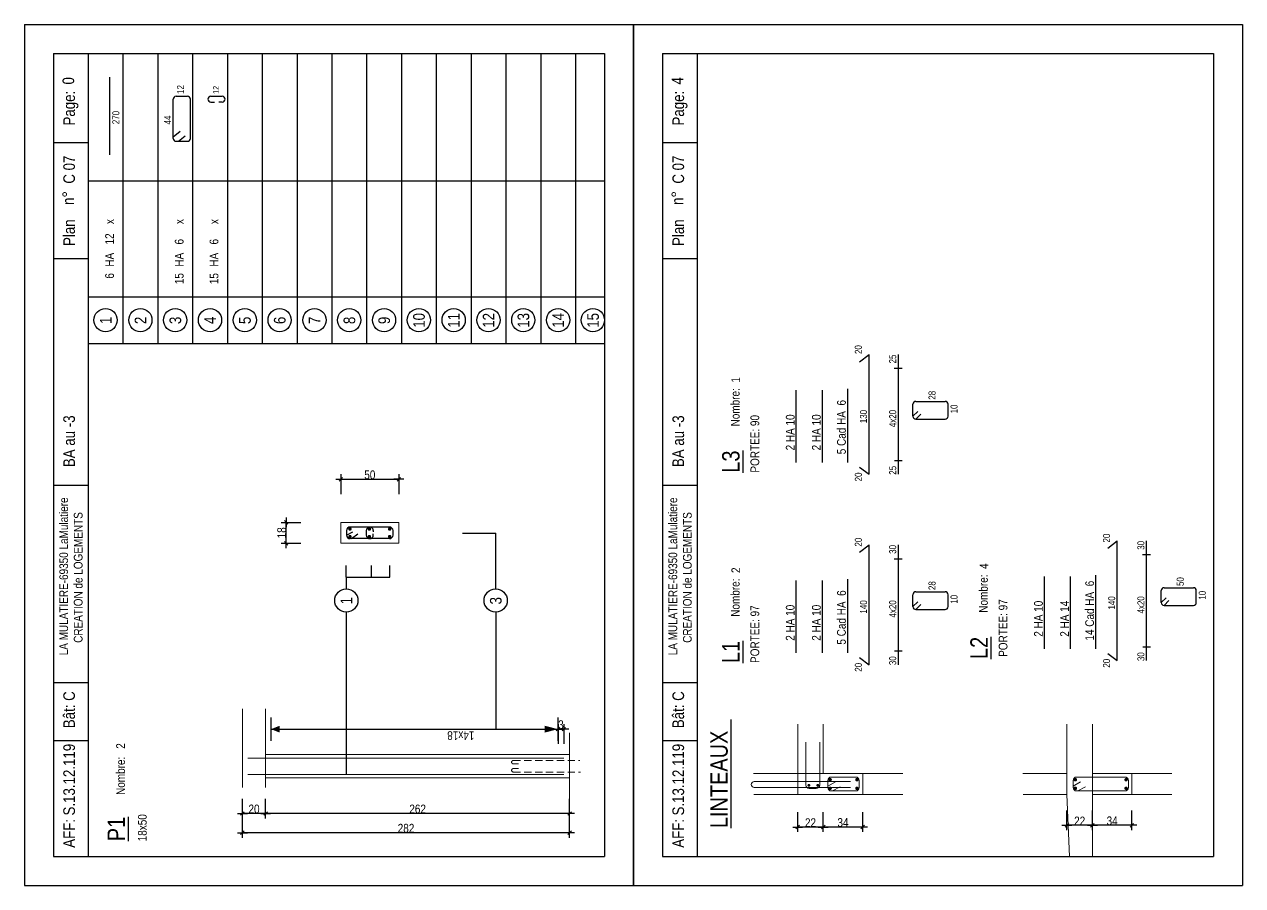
# Model space of a CAD drawing. Header units: metres. Extents: x -9927 to 45032, y -190416 to 12166.
# Drawn here: x 8510 to 10610, y -98832 to -97347 of the extents above; entities that cross this region are included whole.
import ezdxf
from ezdxf.enums import TextEntityAlignment as Align

# ---------------------------------------------------------------- set-up
doc = ezdxf.new("R2010")
doc.units = ezdxf.units.M
doc.header["$PDMODE"] = 65
doc.linetypes.add('CACHE2', pattern=[0.1875, 0.125, -0.0625])
for name, color, linetype in [('01_cote_gen', 4, 'Continuous'), ('01_fenetres', 171, 'Continuous'), ('01_linteaux', 3, 'Continuous'), ('01_sem', 42, 'Continuous'), ('01_texte', 230, 'Continuous'), ('AA_COTES', 2, 'Continuous')]:
    doc.layers.add(name, color=color, linetype=linetype)
doc.styles.add('STYLE2', font='ARIALN.TTF')
doc.dimstyles.new('JB25', dxfattribs={"dimscale": 0.1, "dimtxt": 150, "dimasz": 17, "dimexe": 0.1, "dimexo": 0.1, "dimgap": 0.09, "dimtad": 1, "dimdec": 1, "dimlfac": 0.5, "dimdsep": 46, "dimtxsty": 'STYLE2', "dimblk1": 'BOND_G', "dimblk2": 'BOND_D', "dimsah": 1, "dimcen": 1.5, "dimdle": 0.01, "dimse1": 1, "dimse2": 1, "dimclrd": 4, "dimclre": 2, "dimclrt": 5, "dimadec": 0, "dimazin": 0, "dimtfac": 2.333333, "dimtdec": 1, "dimtix": 1, "dimtmove": 2, "dimatfit": 3, "dimldrblk": 'BOND_G', "dimfxl": 1, "dimtolj": 1, "dimtzin": 0, "dimarcsym": 0})

# ---------------------------------------------------------------- blocks, each defined once
blk = doc.blocks.new('BOND_G')
at = {"layer": 'AA_COTES', "color": 0}
for p, q in [((0, -5), (0, 15)), ((5, 0), (-5, 0)), ((1.8, 1.8), (-1.8, -1.8))]:
    blk.add_line(p, q, dxfattribs=at)
blk = doc.blocks.new('BOND_D')
at = {"layer": 'AA_COTES', "color": 0}
for p, q in [((5, 0), (-5, 0)), ((-1.8, -1.8), (1.8, 1.8)), ((0, 5), (0, -15))]:
    blk.add_line(p, q, dxfattribs=at)
blk = doc.blocks.new('*D856')
at = {"layer": '01_cote_gen', "color": 4, "linetype": 'Continuous', "lineweight": -2, "transparency": 16777216}
blk.add_line((9448.4, -98740.8), (8887.8, -98740.8), dxfattribs=at)
at = {"layer": 'DEFPOINTS', "color": 0, "linetype": 'Continuous', "lineweight": 0, "transparency": 16777216}
for p in [(8886.1, -98606.1), (9450.1, -98646.1), (8886.1, -98740.8)]:
    blk.add_point(p, dxfattribs=at)
at = {"layer": '01_cote_gen', "color": 4, "linetype": 'Continuous', "lineweight": -2, "transparency": 16777216, "xscale": 1.7, "yscale": 1.7, "zscale": 1.7, "rotation": 180}
blk.add_blockref('BOND_D', (8886.1, -98740.8), dxfattribs=at)
at = {"layer": '01_cote_gen', "color": 4, "linetype": 'Continuous', "lineweight": -2, "transparency": 16777216, "xscale": 1.7, "yscale": 1.7, "zscale": 1.7}
blk.add_blockref('BOND_G', (9450.1, -98740.8), dxfattribs=at)
at = {"layer": '01_cote_gen', "color": 5, "linetype": 'Continuous', "lineweight": 0, "transparency": 16777216, "insert": (9168.1, -98733.1), "char_height": 15, "attachment_point": 5, "style": 'STYLE2'}
blk.add_mtext('\\A1;282', dxfattribs=at)
blk = doc.blocks.new('*D857')
at = {"layer": '01_cote_gen', "color": 4, "linetype": 'Continuous', "lineweight": -2, "transparency": 16777216}
blk.add_line((8924.4, -98707.6), (8887.8, -98707.6), dxfattribs=at)
at = {"layer": 'DEFPOINTS', "color": 0, "linetype": 'Continuous', "lineweight": 0, "transparency": 16777216}
for p in [(8926.1, -98550.3), (8886.1, -98559.4), (8886.1, -98707.6)]:
    blk.add_point(p, dxfattribs=at)
at = {"layer": '01_cote_gen', "color": 4, "linetype": 'Continuous', "lineweight": -2, "transparency": 16777216, "xscale": 1.7, "yscale": 1.7, "zscale": 1.7, "rotation": 180}
blk.add_blockref('BOND_D', (8886.1, -98707.6), dxfattribs=at)
at = {"layer": '01_cote_gen', "color": 4, "linetype": 'Continuous', "lineweight": -2, "transparency": 16777216, "xscale": 1.7, "yscale": 1.7, "zscale": 1.7}
blk.add_blockref('BOND_G', (8926.1, -98707.6), dxfattribs=at)
at = {"layer": '01_cote_gen', "color": 5, "linetype": 'Continuous', "lineweight": 0, "transparency": 16777216, "insert": (8906.1, -98699.9), "char_height": 15, "attachment_point": 5, "style": 'STYLE2'}
blk.add_mtext('\\A1;20', dxfattribs=at)
blk = doc.blocks.new('*D858')
at = {"layer": '01_cote_gen', "color": 4, "linetype": 'Continuous', "lineweight": -2, "transparency": 16777216}
blk.add_line((9448.4, -98707.6), (8927.8, -98707.6), dxfattribs=at)
at = {"layer": 'DEFPOINTS', "color": 0, "linetype": 'Continuous', "lineweight": 0, "transparency": 16777216}
for p in [(8926.1, -98699.1), (9450.1, -98689.5), (8926.1, -98707.6)]:
    blk.add_point(p, dxfattribs=at)
at = {"layer": '01_cote_gen', "color": 4, "linetype": 'Continuous', "lineweight": -2, "transparency": 16777216, "xscale": 1.7, "yscale": 1.7, "zscale": 1.7, "rotation": 180}
blk.add_blockref('BOND_D', (8926.1, -98707.6), dxfattribs=at)
at = {"layer": '01_cote_gen', "color": 4, "linetype": 'Continuous', "lineweight": -2, "transparency": 16777216, "xscale": 1.7, "yscale": 1.7, "zscale": 1.7}
blk.add_blockref('BOND_G', (9450.1, -98707.6), dxfattribs=at)
at = {"layer": '01_cote_gen', "color": 5, "linetype": 'Continuous', "lineweight": 0, "transparency": 16777216, "insert": (9188.1, -98699.9), "char_height": 15, "attachment_point": 5, "style": 'STYLE2'}
blk.add_mtext('\\A1;262', dxfattribs=at)
blk = doc.blocks.new('*D859')
at = {"layer": '01_cote_gen', "color": 4, "linetype": 'Continuous', "lineweight": -2, "transparency": 16777216}
blk.add_line((9431.8, -98562.2), (9438.4, -98562.2), dxfattribs=at)
at = {"layer": 'DEFPOINTS', "color": 0, "linetype": 'Continuous', "lineweight": 0, "transparency": 16777216}
for p in [(9430.1, -98569), (9440.1, -98562.2), (9440.1, -98612.1)]:
    blk.add_point(p, dxfattribs=at)
at = {"layer": '01_cote_gen', "color": 4, "linetype": 'Continuous', "lineweight": -2, "transparency": 16777216, "xscale": 1.7, "yscale": 1.7, "zscale": 1.7, "rotation": 180}
blk.add_blockref('BOND_G', (9430.1, -98562.2), dxfattribs=at)
at = {"layer": '01_cote_gen', "color": 4, "linetype": 'Continuous', "lineweight": -2, "transparency": 16777216, "xscale": 1.7, "yscale": 1.7, "zscale": 1.7}
blk.add_blockref('BOND_D', (9440.1, -98562.2), dxfattribs=at)
at = {"layer": '01_cote_gen', "color": 5, "linetype": 'Continuous', "lineweight": 0, "transparency": 16777216, "insert": (9435.1, -98554.5), "char_height": 15, "attachment_point": 5, "style": 'STYLE2'}
blk.add_mtext('\\A1;3', dxfattribs=at)
blk = doc.blocks.new('*D854')
at = {"layer": '01_cote_gen', "color": 4, "linetype": 'Continuous', "lineweight": -2, "transparency": 16777216}
blk.add_line((9057.4, -98131.3), (9154, -98131.3), dxfattribs=at)
at = {"layer": 'DEFPOINTS', "color": 0, "linetype": 'Continuous', "lineweight": 0, "transparency": 16777216}
for p in [(9155.7, -98131.3), (9055.7, -98205.7), (9155.7, -98205.7)]:
    blk.add_point(p, dxfattribs=at)
at = {"layer": '01_cote_gen', "color": 4, "linetype": 'Continuous', "lineweight": -2, "transparency": 16777216, "xscale": 1.7, "yscale": 1.7, "zscale": 1.7, "rotation": 180}
blk.add_blockref('BOND_G', (9055.7, -98131.3), dxfattribs=at)
at = {"layer": '01_cote_gen', "color": 4, "linetype": 'Continuous', "lineweight": -2, "transparency": 16777216, "xscale": 1.7, "yscale": 1.7, "zscale": 1.7}
blk.add_blockref('BOND_D', (9155.7, -98131.3), dxfattribs=at)
at = {"layer": '01_cote_gen', "color": 5, "linetype": 'Continuous', "lineweight": 0, "transparency": 16777216, "insert": (9105.7, -98123.7), "char_height": 15, "attachment_point": 5, "style": 'STYLE2'}
blk.add_mtext('\\A1;50', dxfattribs=at)
blk = doc.blocks.new('*D855')
at = {"layer": '01_cote_gen', "color": 4, "linetype": 'Continuous', "lineweight": -2, "transparency": 16777216}
blk.add_line((8961.4, -98240), (8961.4, -98207.4), dxfattribs=at)
at = {"layer": 'DEFPOINTS', "color": 0, "linetype": 'Continuous', "lineweight": 0, "transparency": 16777216}
for p in [(8961.4, -98205.7), (9055.7, -98205.7), (9055.7, -98241.7)]:
    blk.add_point(p, dxfattribs=at)
at = {"layer": '01_cote_gen', "color": 4, "linetype": 'Continuous', "lineweight": -2, "transparency": 16777216, "xscale": 1.7, "yscale": 1.7, "zscale": 1.7}
for name, p, rotation in [('BOND_D', (8961.4, -98205.7), 90), ('BOND_G', (8961.4, -98241.7), 270)]:
    blk.add_blockref(name, p, dxfattribs=dict(at, rotation=rotation))
at = {"layer": '01_cote_gen', "color": 5, "linetype": 'Continuous', "lineweight": 0, "transparency": 16777216, "insert": (8953.8, -98223.7), "char_height": 15, "attachment_point": 5, "rotation": 90, "style": 'STYLE2'}
blk.add_mtext('\\A1;18', dxfattribs=at)
blk = doc.blocks.new('*D840')
at = {"layer": '01_cote_gen', "color": 4, "linetype": 'CACHE2', "lineweight": -2, "transparency": 16777216}
blk.add_line((9953.6, -98730.9), (9889, -98730.9), dxfattribs=at)
at = {"layer": 'DEFPOINTS', "color": 0, "linetype": 'CACHE2', "lineweight": 0, "transparency": 16777216}
for p in [(9887.3, -98638.8), (9955.3, -98638.8), (9887.3, -98730.9)]:
    blk.add_point(p, dxfattribs=at)
at = {"layer": '01_cote_gen', "color": 4, "linetype": 'CACHE2', "lineweight": -2, "transparency": 16777216, "xscale": 1.7, "yscale": 1.7, "zscale": 1.7, "rotation": 180}
blk.add_blockref('BOND_D', (9887.3, -98730.9), dxfattribs=at)
at = {"layer": '01_cote_gen', "color": 4, "linetype": 'CACHE2', "lineweight": -2, "transparency": 16777216, "xscale": 1.7, "yscale": 1.7, "zscale": 1.7}
blk.add_blockref('BOND_G', (9955.3, -98730.9), dxfattribs=at)
at = {"layer": '01_cote_gen', "color": 5, "linetype": 'CACHE2', "lineweight": 0, "transparency": 16777216, "insert": (9921.3, -98723.2), "char_height": 15, "attachment_point": 5, "style": 'STYLE2'}
blk.add_mtext('\\A1;34', dxfattribs=at)
blk = doc.blocks.new('*D841')
at = {"layer": '01_cote_gen', "color": 4, "linetype": 'CACHE2', "lineweight": -2, "transparency": 16777216}
blk.add_line((9885.6, -98730.9), (9845, -98730.9), dxfattribs=at)
at = {"layer": 'DEFPOINTS', "color": 0, "linetype": 'CACHE2', "lineweight": 0, "transparency": 16777216}
for p in [(9843.3, -98674.8), (9887.3, -98705.4), (9843.3, -98730.9)]:
    blk.add_point(p, dxfattribs=at)
at = {"layer": '01_cote_gen', "color": 4, "linetype": 'CACHE2', "lineweight": -2, "transparency": 16777216, "xscale": 1.7, "yscale": 1.7, "zscale": 1.7, "rotation": 180}
blk.add_blockref('BOND_D', (9843.3, -98730.9), dxfattribs=at)
at = {"layer": '01_cote_gen', "color": 4, "linetype": 'CACHE2', "lineweight": -2, "transparency": 16777216, "xscale": 1.7, "yscale": 1.7, "zscale": 1.7}
blk.add_blockref('BOND_G', (9887.3, -98730.9), dxfattribs=at)
at = {"layer": '01_cote_gen', "color": 5, "linetype": 'CACHE2', "lineweight": 0, "transparency": 16777216, "insert": (9865.3, -98723.4), "char_height": 15, "attachment_point": 5, "style": 'STYLE2'}
blk.add_mtext('\\A1;22', dxfattribs=at)
blk = doc.blocks.new('*D842')
at = {"layer": '01_cote_gen', "color": 4, "linetype": 'CACHE2', "lineweight": -2, "transparency": 16777216}
blk.add_line((10417.6, -98728), (10353, -98728), dxfattribs=at)
at = {"layer": 'DEFPOINTS', "color": 0, "linetype": 'CACHE2', "lineweight": 0, "transparency": 16777216}
for p in [(10351.3, -98674.8), (10419.3, -98674.8), (10351.3, -98728)]:
    blk.add_point(p, dxfattribs=at)
at = {"layer": '01_cote_gen', "color": 4, "linetype": 'CACHE2', "lineweight": -2, "transparency": 16777216, "xscale": 1.7, "yscale": 1.7, "zscale": 1.7, "rotation": 180}
blk.add_blockref('BOND_D', (10351.3, -98728), dxfattribs=at)
at = {"layer": '01_cote_gen', "color": 4, "linetype": 'CACHE2', "lineweight": -2, "transparency": 16777216, "xscale": 1.7, "yscale": 1.7, "zscale": 1.7}
blk.add_blockref('BOND_G', (10419.3, -98728), dxfattribs=at)
at = {"layer": '01_cote_gen', "color": 5, "linetype": 'CACHE2', "lineweight": 0, "transparency": 16777216, "insert": (10385.3, -98720.3), "char_height": 15, "attachment_point": 5, "style": 'STYLE2'}
blk.add_mtext('\\A1;34', dxfattribs=at)
blk = doc.blocks.new('*D843')
at = {"layer": '01_cote_gen', "color": 4, "linetype": 'CACHE2', "lineweight": -2, "transparency": 16777216}
blk.add_line((10349.6, -98728), (10309, -98728), dxfattribs=at)
at = {"layer": 'DEFPOINTS', "color": 0, "linetype": 'CACHE2', "lineweight": 0, "transparency": 16777216}
for p in [(10307.3, -98674.8), (10351.3, -98702.5), (10307.3, -98728)]:
    blk.add_point(p, dxfattribs=at)
at = {"layer": '01_cote_gen', "color": 4, "linetype": 'CACHE2', "lineweight": -2, "transparency": 16777216, "xscale": 1.7, "yscale": 1.7, "zscale": 1.7, "rotation": 180}
blk.add_blockref('BOND_D', (10307.3, -98728), dxfattribs=at)
at = {"layer": '01_cote_gen', "color": 4, "linetype": 'CACHE2', "lineweight": -2, "transparency": 16777216, "xscale": 1.7, "yscale": 1.7, "zscale": 1.7}
blk.add_blockref('BOND_G', (10351.3, -98728), dxfattribs=at)
at = {"layer": '01_cote_gen', "color": 5, "linetype": 'CACHE2', "lineweight": 0, "transparency": 16777216, "insert": (10329.3, -98720.5), "char_height": 15, "attachment_point": 5, "style": 'STYLE2'}
blk.add_mtext('\\A1;22', dxfattribs=at)

msp = doc.modelspace()

# ---------------------------------------------------------------- linework, layer by layer
at = {"layer": '01_cote_gen', "color": 2, "linetype": 'CACHE2', "lineweight": 0, "ltscale": 100}
for p, q in [((9353.1, -98616.11), (9467.81, -98616.11)), ((9353.1, -98622.11), (9362.07, -98622.11)), ((9353.1, -98630.11), (9362.07, -98630.11)), ((9353.1, -98636.11), (9468.67, -98636.11))]:
    msp.add_line(p, q, dxfattribs=at)
for centre in [(9353.1, -98619.11), (9353.1, -98633.11)]:
    msp.add_arc(centre, 3, 90, 270, dxfattribs=at)
at = {"layer": '01_fenetres', "ltscale": 30}
for p, q in [((8560.22, -97397), (9510.22, -97397)), ((8560.22, -97397), (8560.22, -98782)), ((8620.22, -97397), (8620.22, -98782)), ((9510.22, -97397), (9510.22, -98782)), ((9610.22, -97397), (10560.22, -97397)), ((9610.22, -97397), (9610.22, -98782)), ((9670.22, -97397), (9670.22, -98782)), ((10560.22, -97397), (10560.22, -98782)), ((8620.22, -97551.14), (8560.22, -97551.14)), ((9670.22, -97551.14), (9610.22, -97551.14)), ((8620.22, -97751.14), (8560.22, -97751.14)), ((9670.22, -97751.14), (9610.22, -97751.14)), ((8560.22, -98141.33), (8620.22, -98141.33)), ((9610.22, -98141.33), (9670.22, -98141.33)), ((8560.22, -98481.5), (8620.22, -98481.5)), ((9610.22, -98481.5), (9670.22, -98481.5)), ((8560.22, -98582), (8620.22, -98582)), ((9610.22, -98582), (9670.22, -98582)), ((8560.22, -98782), (9510.22, -98782)), ((8560.22, -98782), (9510.22, -98782)), ((8560.22, -98782), (9510.22, -98782)), ((9610.22, -98782), (10560.22, -98782)), ((9610.22, -98782), (10560.22, -98782)), ((9610.22, -98782), (10560.22, -98782))]:
    msp.add_line(p, q, dxfattribs=at)
at = {"layer": '01_linteaux', "linetype": 'Continuous'}
for p, q in [((8657.45, -97572.23), (8657.45, -97437.92)), ((8766.75, -97543.55), (8766.75, -97475.97)), ((8771.75, -97470.97), (8791.36, -97470.97)), ((8796.36, -97543.55), (8796.36, -97475.97)), ((8831.75, -97470.97), (8851.36, -97470.97)), ((8831.75, -97480.97), (8838.12, -97480.97)), ((8851.36, -97480.97), (8845.51, -97480.97)), ((8766.75, -97540.86), (8779.06, -97530.88)), ((8775.88, -97548.55), (8787.22, -97539.36)), ((8771.75, -97548.55), (8791.36, -97548.55)), ((10016.9, -98122.8), (10016.9, -97916.34)), ((10009.54, -97940.06), (10023.49, -97940.06)), ((10041.95, -98022.73), (10041.95, -98002.11)), ((10046.95, -97997.11), (10097.48, -97997.11)), ((10095.45, -97997.11), (10097.48, -97997.11)), ((10102.48, -98022.73), (10102.48, -98002.11)), ((10041.95, -98022.73), (10050.27, -98014.33)), ((10046.95, -98027.73), (10055.27, -98019.33)), ((10046.95, -98027.73), (10097.48, -98027.73)), ((10010.19, -98098.79), (10023.61, -98098.79)), ((10444.75, -98444.05), (10444.75, -98237.59)), ((10016.9, -98451.01), (10016.9, -98244.55)), ((10009.54, -98268.26), (10023.49, -98268.26)), ((10437.39, -98261.31), (10451.34, -98261.31)), ((10474.8, -98318.36), (10525.33, -98318.36)), ((10523.3, -98318.36), (10525.33, -98318.36)), ((10041.95, -98350.94), (10041.95, -98330.32)), ((10041.95, -98350.94), (10050.27, -98342.54)), ((10046.95, -98325.32), (10097.48, -98325.32)), ((10095.45, -98325.32), (10097.48, -98325.32)), ((10102.48, -98350.94), (10102.48, -98330.32)), ((10469.8, -98343.98), (10469.8, -98323.36)), ((10469.8, -98343.98), (10478.12, -98335.58)), ((10474.8, -98348.98), (10483.12, -98340.58)), ((10530.33, -98343.98), (10530.33, -98323.36)), ((10046.95, -98355.94), (10055.27, -98347.54)), ((10046.95, -98355.94), (10097.48, -98355.94)), ((10474.8, -98348.98), (10525.33, -98348.98)), ((10438.04, -98420.05), (10451.46, -98420.05)), ((10010.19, -98427), (10023.61, -98427))]:
    msp.add_line(p, q, dxfattribs=at)
at = {"layer": '01_linteaux', "linetype": 'ByBlock', "lineweight": 18}
for p, q in [((9843.26, -98674.78), (9843.26, -98553.71)), ((9887.26, -98638.78), (9887.26, -98553.71)), ((10307.29, -98674.78), (10307.29, -98553.71)), ((10351.29, -98782), (10351.29, -98553.71)), ((9767.23, -98638.78), (10024.38, -98638.78)), ((9895.26, -98662.78), (9895.26, -98650.78)), ((9895.26, -98660.39), (9908.25, -98653.16)), ((9901.26, -98644.78), (9943.26, -98644.78)), ((9949.26, -98662.78), (9949.26, -98650.78)), ((9955.26, -98652.78), (9955.26, -98638.78)), ((9955.26, -98674.78), (9955.26, -98652.78)), ((9955.26, -98652.78), (9955.26, -98652.78)), ((10231.26, -98638.78), (10307.29, -98638.78)), ((10317.96, -98662.78), (10317.96, -98650.78)), ((10317.96, -98660.39), (10330.94, -98653.16)), ((10323.96, -98644.78), (10407.29, -98644.78)), ((10351.29, -98638.78), (10488.41, -98638.78)), ((10413.29, -98662.78), (10413.29, -98650.78)), ((10419.29, -98652.78), (10419.29, -98638.78)), ((10419.29, -98674.78), (10419.29, -98652.78)), ((10419.29, -98652.78), (10419.29, -98652.78)), ((9767.75, -98674.78), (10024.38, -98674.78)), ((9901.26, -98668.78), (9943.26, -98668.78)), ((9903.43, -98668.78), (9916.41, -98661.55)), ((10231.77, -98674.78), (10307.29, -98674.78)), ((10307.29, -98674.78), (10311.71, -98782)), ((10323.96, -98668.78), (10407.29, -98668.78)), ((10326.12, -98668.78), (10339.11, -98661.55)), ((10351.29, -98674.78), (10488.41, -98674.78))]:
    msp.add_line(p, q, dxfattribs=at)
at = {"layer": '01_linteaux', "linetype": 'Continuous'}
for centre, start, end in [((8771.75, -97475.97), 90, 180), ((8791.36, -97475.97), 0, 90), ((8831.75, -97475.97), 90, 180), ((8831.75, -97475.97), 180, 270), ((8851.36, -97475.97), 0, 90), ((8851.36, -97475.97), 270, 0), ((8771.75, -97543.55), 180, 270), ((8791.36, -97543.55), 270, 0), ((10046.95, -98002.11), 90, 180), ((10097.48, -98002.11), 0, 90), ((10046.95, -98022.73), 180, 270), ((10097.48, -98022.73), 270, 0), ((10474.8, -98323.36), 90, 180), ((10525.33, -98323.36), 0, 90), ((10046.95, -98330.32), 90, 180), ((10097.48, -98330.32), 0, 90), ((10046.95, -98350.94), 180, 270), ((10097.48, -98350.94), 270, 0), ((10474.8, -98343.98), 180, 270), ((10525.33, -98343.98), 270, 0)]:
    msp.add_arc(centre, 5, start, end, dxfattribs=at)
at = {"layer": '01_linteaux', "linetype": 'ByBlock', "lineweight": 18}
for centre, start, end in [((9901.26, -98650.78), 90, 180), ((9943.26, -98650.78), 0, 90), ((10323.96, -98650.78), 90, 180), ((10407.29, -98650.78), 0, 90), ((9901.26, -98662.78), 180, 270), ((9943.26, -98662.78), 270, 0), ((10323.96, -98662.78), 180, 270), ((10407.29, -98662.78), 270, 0)]:
    msp.add_arc(centre, 6, start, end, dxfattribs=at)
at = {"layer": '01_sem', "color": 2, "lineweight": 0, "ltscale": 7}
for p, q in [((9155.68, -98205.69), (9055.67, -98205.69)), ((9055.67, -98205.69), (9055.67, -98241.69)), ((9055.67, -98205.69), (9055.67, -98241.69)), ((9155.68, -98241.69), (9155.68, -98205.69)), ((9155.68, -98241.69), (9155.68, -98205.69)), ((9155.68, -98241.69), (9055.67, -98241.69)), ((9155.68, -98241.69), (9055.67, -98241.69)), ((8886.1, -98526.93), (8886.1, -98646.11)), ((8926.1, -98526.93), (8926.1, -98646.11)), ((9450.1, -98568.56), (9450.1, -98701.84)), ((9857.26, -98658.6), (9857.26, -98584.6)), ((9881.26, -98658.6), (9881.26, -98584.6)), ((8895.39, -98612.11), (9440.1, -98612.11)), ((8926.1, -98606.11), (9450.1, -98606.11)), ((8886.1, -98646.11), (8886.1, -98662.54)), ((8895.39, -98640.11), (9440.1, -98640.11)), ((8926.1, -98646.11), (9450.1, -98646.11)), ((8926.1, -98646.11), (8926.1, -98662.54)), ((9768.26, -98652.61), (9934.32, -98652.61)), ((9768.26, -98662.61), (9934.32, -98662.61)), ((9863.26, -98664.6), (9875.26, -98664.6))]:
    msp.add_line(p, q, dxfattribs=at)
at = {"layer": '01_sem', "color": 2, "lineweight": 0, "ltscale": 7, "const_width": 2.5, "flags": 128}
for points in [[(9862.59, -98660.33, 1), (9862.59, -98657.83, 1)], [(9877.92, -98660.4, 1), (9877.92, -98657.9, 1)]]:
    msp.add_lwpolyline(points, format="xyb", close=True, dxfattribs=at)
at = {"layer": '01_sem', "color": 2, "lineweight": 0, "ltscale": 7}
for centre, radius, start, end in [((9768.26, -98657.61), 5, 90, 270), ((9863.26, -98658.6), 6, 180, 270), ((9875.26, -98658.6), 6, 270, 0)]:
    msp.add_arc(centre, radius, start, end, dxfattribs=at)
at = {"layer": '01_texte', "ltscale": 30}
for p, q in [((8510.22, -97347), (8510.22, -98832)), ((8510.22, -97347), (9560.22, -97347)), ((8510.22, -97347), (9560.22, -97347)), ((9560.22, -97347), (9560.22, -98832)), ((9560.22, -97347), (10610.22, -97347)), ((9560.22, -98832), (9560.22, -97347)), ((10610.22, -97347), (10610.22, -98832)), ((8680.22, -97397), (8680.22, -97897)), ((8740.22, -97397), (8740.22, -97897)), ((8800.22, -97397), (8800.22, -97897)), ((8860.22, -97397), (8860.22, -97897)), ((8920.22, -97397), (8920.22, -97897)), ((8980.22, -97397), (8980.22, -97897)), ((9040.22, -97397), (9040.22, -97897)), ((9100.22, -97397), (9100.22, -97897)), ((9160.22, -97397), (9160.22, -97897)), ((9220.22, -97397), (9220.22, -97897)), ((9280.22, -97397), (9280.22, -97897)), ((9340.22, -97397), (9340.22, -97897)), ((9400.22, -97397), (9400.22, -97897)), ((9460.22, -97397), (9460.22, -97897)), ((8620.22, -97617), (9510.22, -97617)), ((8620.22, -97817), (9510.22, -97817)), ((8620.22, -97897), (9510.22, -97897)), ((9949.82, -97928.76), (9966.37, -97916.34)), ((9966.37, -98122.8), (9966.37, -97916.34)), ((9840.84, -98102.44), (9840.84, -97977.81)), ((9885.92, -98102.44), (9885.92, -97977.81)), ((9929.57, -98102.44), (9929.57, -97975.59)), ((9949.82, -98110.39), (9966.37, -98122.8)), ((9139.68, -98213.69), (9071.67, -98213.69)), ((9065.67, -98219.69), (9065.67, -98227.69)), ((9065.67, -98227.69), (9076.4, -98221.69)), ((9139.68, -98233.69), (9071.67, -98233.69)), ((9074.23, -98233.69), (9084.95, -98225.69)), ((9099.67, -98219.69), (9099.68, -98227.69)), ((9111.68, -98219.69), (9111.68, -98221.88)), ((9111.68, -98227.69), (9111.68, -98225.51)), ((9145.68, -98227.69), (9145.68, -98219.69)), ((10377.67, -98250.01), (10394.22, -98237.59)), ((10394.22, -98444.05), (10394.22, -98237.59)), ((9949.82, -98256.97), (9966.37, -98244.55)), ((9966.37, -98451.01), (9966.37, -98244.55)), ((10268.69, -98423.69), (10268.69, -98299.06)), ((10313.77, -98423.69), (10313.77, -98299.06)), ((10357.42, -98423.69), (10357.42, -98296.84)), ((9840.84, -98430.64), (9840.84, -98306.02)), ((9885.92, -98430.64), (9885.92, -98306.02)), ((9929.57, -98430.64), (9929.57, -98303.8)), ((9949.82, -98438.59), (9966.37, -98451.01)), ((10377.67, -98431.64), (10394.22, -98444.05)), ((8935.39, -98582.37), (8935.39, -98542.06)), ((9430.1, -98582.37), (9430.1, -98542.06)), ((8935.39, -98562.21), (9436.97, -98562.21)), ((8510.22, -98832), (9560.22, -98832)), ((9560.22, -98832), (10610.22, -98832))]:
    msp.add_line(p, q, dxfattribs=at)
at = {"layer": '01_texte'}
for p, q in [((9265.6, -98224.48), (9322.63, -98224.48)), ((9322.63, -98320.38), (9322.63, -98224.48)), ((9065.19, -98299.91), (9065.19, -98279.9)), ((9108.52, -98299.91), (9108.52, -98279.9)), ((9140.16, -98299.91), (9140.16, -98279.9)), ((9065.19, -98299.91), (9065.19, -98320.38)), ((9065.19, -98299.91), (9140.16, -98299.91)), ((9065.19, -98360.38), (9065.19, -98640.11)), ((9322.63, -98360.38), (9322.63, -98562.21))]:
    msp.add_line(p, q, dxfattribs=at)
at = {"layer": '01_texte', "ltscale": 30, "const_width": 3, "flags": 128}
for points in [[(9071.38, -98218.63, 1), (9071.38, -98215.63, 1)], [(9104.87, -98218.63, -1), (9104.87, -98215.63, -1)], [(9139.97, -98218.63, -1), (9139.97, -98215.63, -1)], [(9071.38, -98228.76, -1), (9071.38, -98231.76, -1)], [(9104.87, -98228.76, 1), (9104.87, -98231.76, 1)], [(9139.97, -98228.76, 1), (9139.97, -98231.76, 1)], [(9899.19, -98650.86, -1), (9899.19, -98647.86, -1)], [(9945.34, -98650.86, 1), (9945.34, -98647.86, 1)], [(10321.88, -98650.86, -1), (10321.88, -98647.86, -1)], [(10409.36, -98650.86, 1), (10409.36, -98647.86, 1)], [(9899.19, -98662.71, 1), (9899.19, -98665.71, 1)], [(9945.34, -98662.71, -1), (9945.34, -98665.71, -1)], [(10321.88, -98662.71, 1), (10321.88, -98665.71, 1)], [(10409.36, -98662.71, -1), (10409.36, -98665.71, -1)]]:
    msp.add_lwpolyline(points, format="xyb", close=True, dxfattribs=at)
at = {"layer": '01_texte'}
for centre in [(8650.22, -97857), (8710.22, -97857), (8770.22, -97857), (8830.22, -97857), (8890.22, -97857), (8950.22, -97857), (9010.22, -97857), (9070.22, -97857), (9130.22, -97857), (9190.22, -97857), (9250.22, -97857), (9310.22, -97857), (9370.22, -97857), (9430.22, -97857), (9490.22, -97857), (9065.19, -98340.38), (9322.63, -98340.38)]:
    msp.add_circle(centre, 20, dxfattribs=at)
at = {"layer": '01_texte', "ltscale": 30}
for centre, start, end in [((9071.67, -98219.69), 90, 180.00091), ((9105.67, -98219.69), 90, 180.00091), ((9105.68, -98219.69), 359.99909, 90), ((9139.68, -98219.69), 0, 90), ((9071.67, -98227.69), 180.00091, 270), ((9105.68, -98227.69), 180.00091, 270), ((9105.68, -98227.69), 270, 359.99909), ((9139.68, -98227.69), 270, 0)]:
    msp.add_arc(centre, 6, start, end, dxfattribs=at)
for points in [[(8935.39, -98562.21), (8950.46, -98556.31), (8950.46, -98562.21)], [(8935.39, -98562.21), (8950.46, -98568.12), (8950.46, -98562.21)], [(9430.1, -98562.21), (9407.03, -98556.31), (9407.03, -98562.21)], [(9430.1, -98562.21), (9407.03, -98568.12), (9407.03, -98562.21)]]:
    msp.add_solid(points, dxfattribs=at)

# ---------------------------------------------------------------- texts
at = {"layer": '01_texte', "style": 'STYLE2'}
for s, height, rotation, p in [('0', 20, 90, (8595.93, -97450.74)), ('4', 20, 90, (9645.93, -97450.74)), ('12', 12, 90, (8785.4, -97466.98)), ('12', 10, 90, (8845.4, -97466.98)), ('Page:', 20, 90, (8597.37, -97521.42)), ('Page:', 20, 90, (9647.37, -97521.42)), ('270', 12, 90, (8673.95, -97519.17)), ('44', 12, 90, (8763.2, -97519.5)), (' C 07', 20, 90, (8597.37, -97628.06)), (' C 07', 20, 90, (9647.37, -97628.06)), ('n%%D', 20, 90, (8595.93, -97658.41)), ('n%%D', 20, 90, (9645.93, -97658.41)), ('Plan', 20, 90, (8597.37, -97729.09)), ('Plan', 20, 90, (9647.37, -97729.09)), ('12', 15, 90, (8664.62, -97726.54)), ('6', 15, 90, (8784.62, -97726.54)), ('6', 15, 90, (8844.62, -97726.54)), ('HA', 15, 90, (8664.62, -97764.71)), ('HA', 15, 90, (8784.62, -97764.71)), ('HA', 15, 90, (8844.62, -97764.71)), ('20', 12, 90, (9953.77, -97915.36)), ('25', 12, 90, (10013, -97931.68)), ('1', 15, 90, (9744.03, -97964.79)), ('Nombre:', 15, 90, (9743.02, -98040.2)), ('28', 12, 90, (10080.77, -97994.16)), ('5 Cad HA  6', 15, 90, (9926.13, -98088.24)), ('10', 12, 90, (10118.73, -98017.75)), ('BA au -3', 20, 90, (8597.37, -98110.39)), ('BA au -3', 20, 90, (9647.37, -98110.39)), ('PORTEE: 90', 15, 90, (9776.88, -98119.83)), ('2 HA 10', 15, 90, (9837.88, -98081.57)), ('2 HA 10', 15, 90, (9882.96, -98081.57)), ('130', 12, 90, (9962.58, -98034.68)), ('4x20', 12, 90, (10013, -98041.53)), ('%%UL3', 30, 90, (9743.02, -98120.02)), ('25', 12, 90, (10013, -98123.57)), ('20', 12, 90, (9953.77, -98134.94)), ('LA MULATIERE-69350 LaMulatiere', 15, 90, (8585.5, -98434.81)), ('LA MULATIERE-69350 LaMulatiere', 15, 90, (9635.5, -98434.81)), ('CREATION de LOGEMENTS', 15, 90, (8610.5, -98413.32)), ('CREATION de LOGEMENTS', 15, 90, (9660.5, -98413.32)), ('20', 12, 90, (9953.77, -98247.41)), ('20', 12, 90, (10381.62, -98240.45)), ('30', 12, 90, (10013, -98259.89)), ('30', 12, 90, (10440.85, -98252.94)), ('4', 15, 90, (10171.87, -98286.04)), ('2', 15, 90, (9744.03, -98292.99)), ('Nombre:', 15, 90, (10170.87, -98361.45)), ('50', 12, 90, (10508.62, -98315.41)), ('Nombre:', 15, 90, (9743.02, -98368.41)), ('28', 12, 90, (10080.77, -98322.37)), ('14 Cad HA  6', 15, 90, (10353.98, -98409.49)), ('5 Cad HA  6', 15, 90, (9926.13, -98416.45)), ('140', 12, 90, (9962.58, -98362.89)), ('4x20', 12, 90, (10013, -98369.74)), ('10', 12, 90, (10118.73, -98345.95)), ('PORTEE: 97', 15, 90, (10204.73, -98437.56)), ('2 HA 10', 15, 90, (10265.73, -98402.82)), ('2 HA 14', 15, 90, (10310.81, -98402.82)), ('140', 12, 90, (10390.43, -98355.94)), ('4x20', 12, 90, (10440.85, -98362.78)), ('10', 12, 90, (10546.58, -98339)), ('PORTEE: 97', 15, 90, (9776.88, -98448.05)), ('2 HA 10', 15, 90, (9837.88, -98409.77)), ('2 HA 10', 15, 90, (9882.96, -98409.77)), ('%%UL2', 30, 90, (10170.87, -98441.27)), ('%%UL1', 30, 90, (9743.02, -98448.22)), ('30', 12, 90, (10013, -98451.78)), ('20', 12, 90, (10381.62, -98456.19)), ('30', 12, 90, (10440.85, -98444.82)), ('20', 12, 90, (9953.77, -98463.15)), ('Bât: C', 20, 90, (8597.37, -98560.54)), ('Bât: C', 20, 90, (9647.37, -98560.54)), ('14x18', 15, 180, (9285.96, -98565.82)), ('S.13.12.119', 20, 90, (8597.37, -98711.04)), ('2', 15, 90, (8683.61, -98595.99)), ('S.13.12.119', 20, 90, (9647.37, -98711.04)), ('Nombre:', 15, 90, (8683.61, -98675.61)), ('AFF:', 20, 90, (8597.37, -98766.71)), ('%%UP1', 30, 90, (8683.61, -98755.43)), ('18x50', 15, 90, (8721.04, -98755.61)), ('AFF:', 20, 90, (9647.37, -98766.71))]:
    msp.add_text(s, height=height, rotation=rotation, dxfattribs=at).set_placement(p)
for p in [(8664.62, -97687.13), (8784.62, -97687.13), (8844.62, -97687.13)]:
    msp.add_text('x', height=15, rotation=90, dxfattribs=at).set_placement(p, align=Align.CENTER)
for s, p in [('6', (8664.62, -97775.91)), ('15', (8784.62, -97775.91)), ('15', (8844.62, -97775.91))]:
    msp.add_text(s, height=15, rotation=90, dxfattribs=at).set_placement(p, align=Align.RIGHT)
for s, p in [('1', (8650.44, -97857.41)), ('2', (8710.44, -97857.41)), ('3', (8770.44, -97857.41)), ('4', (8830.44, -97857.41)), ('5', (8890.44, -97857.41)), ('6', (8950.44, -97857.41)), ('7', (9010.44, -97857.41)), ('8', (9070.44, -97857.41)), ('9', (9130.44, -97857.41)), ('10', (9190.44, -97857.41)), ('11', (9250.44, -97857.41)), ('12', (9310.44, -97857.41)), ('13', (9370.44, -97857.41)), ('14', (9430.44, -97857.41)), ('15', (9490.44, -97857.41)), ('1', (9065.41, -98340.79)), ('3', (9322.85, -98340.79))]:
    msp.add_text(s, height=20, rotation=90, dxfattribs=at).set_placement(p, align=Align.MIDDLE_CENTER)
msp.add_text('%%ULINTEAUX  ', height=30, rotation=90, dxfattribs=at).set_placement((9707.84, -98639.28), align=Align.MIDDLE)

# ---------------------------------------------------------------- dimensions: what is measured, and where the dimension line sits
at = {"layer": '01_cote_gen', "linetype": 'Continuous', "lineweight": 0}
for base, p1, p2, angle, picture, middle in [((9155.68, -98131.33), (9055.67, -98205.69), (9155.68, -98205.69), 180, '*D854', (9105.68, -98123.66)), ((8961.45, -98205.69), (9055.67, -98241.69), (9055.67, -98205.69), 90, '*D855', (8953.78, -98223.69)), ((8886.1, -98707.6), (8926.1, -98550.32), (8886.1, -98559.38), 180, '*D857', (8906.1, -98699.93)), ((8886.1, -98740.78), (9450.1, -98646.11), (8886.1, -98606.11), 180, '*D856', (9168.1, -98733.11)), ((8926.1, -98707.6), (9450.1, -98689.48), (8926.1, -98699.1), 180, '*D858', (9188.1, -98699.93))]:
    dim = msp.add_linear_dim(base=base, p1=p1, p2=p2, angle=angle, dimstyle='JB25', dxfattribs=at)
    dim.commit()
    dim.dimension.update_dxf_attribs({"geometry": picture, "text_midpoint": middle})
dim = msp.add_linear_dim(base=(9440.1, -98562.21), p1=(9430.1, -98569.04), p2=(9440.1, -98612.11), angle=180, text='3', dimstyle='JB25', dxfattribs=at)
dim.commit()
dim.dimension.update_dxf_attribs({"geometry": '*D859', "text_midpoint": (9435.1, -98554.55)})
at = {"layer": '01_cote_gen', "linetype": 'CACHE2', "lineweight": 0}
for base, p1, p2, picture, middle in [((9887.26, -98730.92), (9955.26, -98638.78), (9887.26, -98638.78), '*D840', (9921.26, -98723.25)), ((9843.26, -98730.92), (9887.26, -98705.42), (9843.26, -98674.78), '*D841', (9865.26, -98723.38)), ((10307.29, -98727.99), (10351.29, -98702.49), (10307.29, -98674.78), '*D843', (10329.29, -98720.45)), ((10351.29, -98727.99), (10419.29, -98674.78), (10351.29, -98674.78), '*D842', (10385.29, -98720.33))]:
    dim = msp.add_linear_dim(base=base, p1=p1, p2=p2, angle=180, dimstyle='JB25', dxfattribs=at)
    dim.commit()
    dim.dimension.update_dxf_attribs({"geometry": picture, "text_midpoint": middle})

doc.saveas('drawing.dxf')
